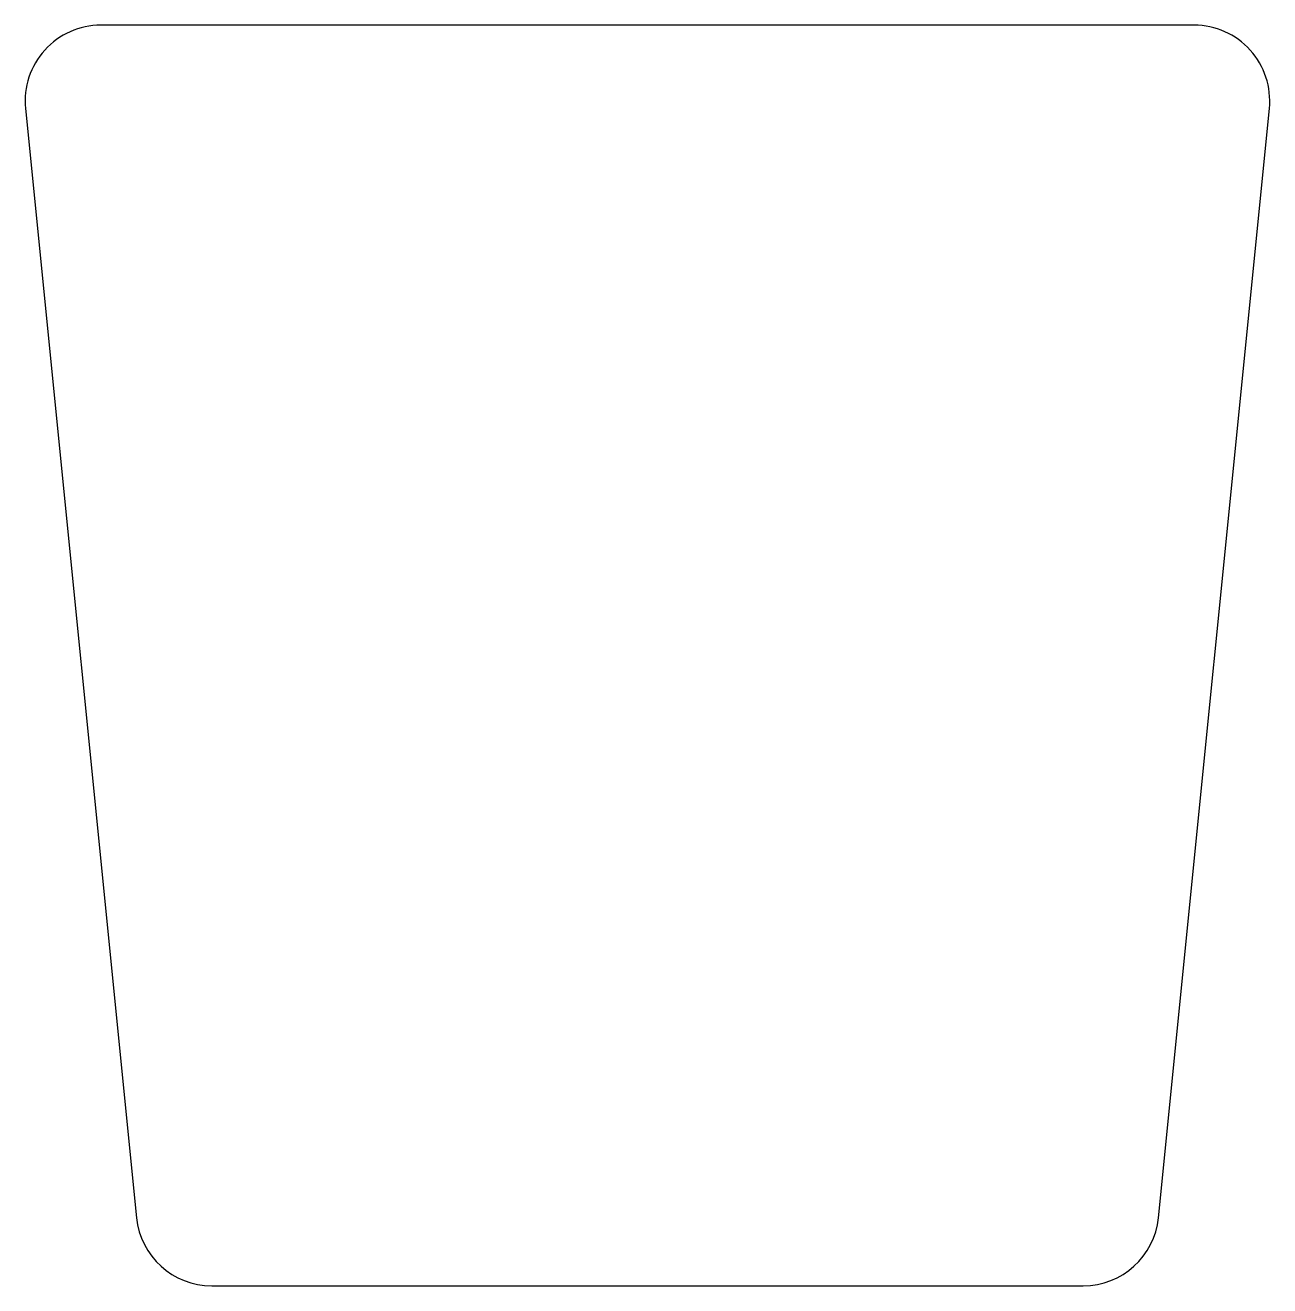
# Model space of a CAD drawing. Header units: millimetres. Extents: x 27 to 126, y 155 to 255.
import ezdxf

# ---------------------------------------------------------------- set-up
doc = ezdxf.new("R2010")
doc.units = ezdxf.units.MM

msp = doc.modelspace()

# ---------------------------------------------------------------- linework, layer by layer
at = {"color": 7, "linetype": 'Continuous', "lineweight": 25}
for p, q in [((120.05, 254.58), (33.31, 254.58)), ((27.34, 247.98), (36.14, 159.98)), ((117.22, 159.98), (126.02, 247.98)), ((42.11, 154.58), (111.25, 154.58))]:
    msp.add_line(p, q, dxfattribs=at)
for centre, start, end in [((33.31, 248.58), 90, 185.7106), ((120.05, 248.58), 354.2894, 90), ((42.11, 160.58), 185.7106, 270), ((111.25, 160.58), 270, 354.2894)]:
    msp.add_arc(centre, 6, start, end, dxfattribs=at)

doc.saveas('drawing.dxf')
